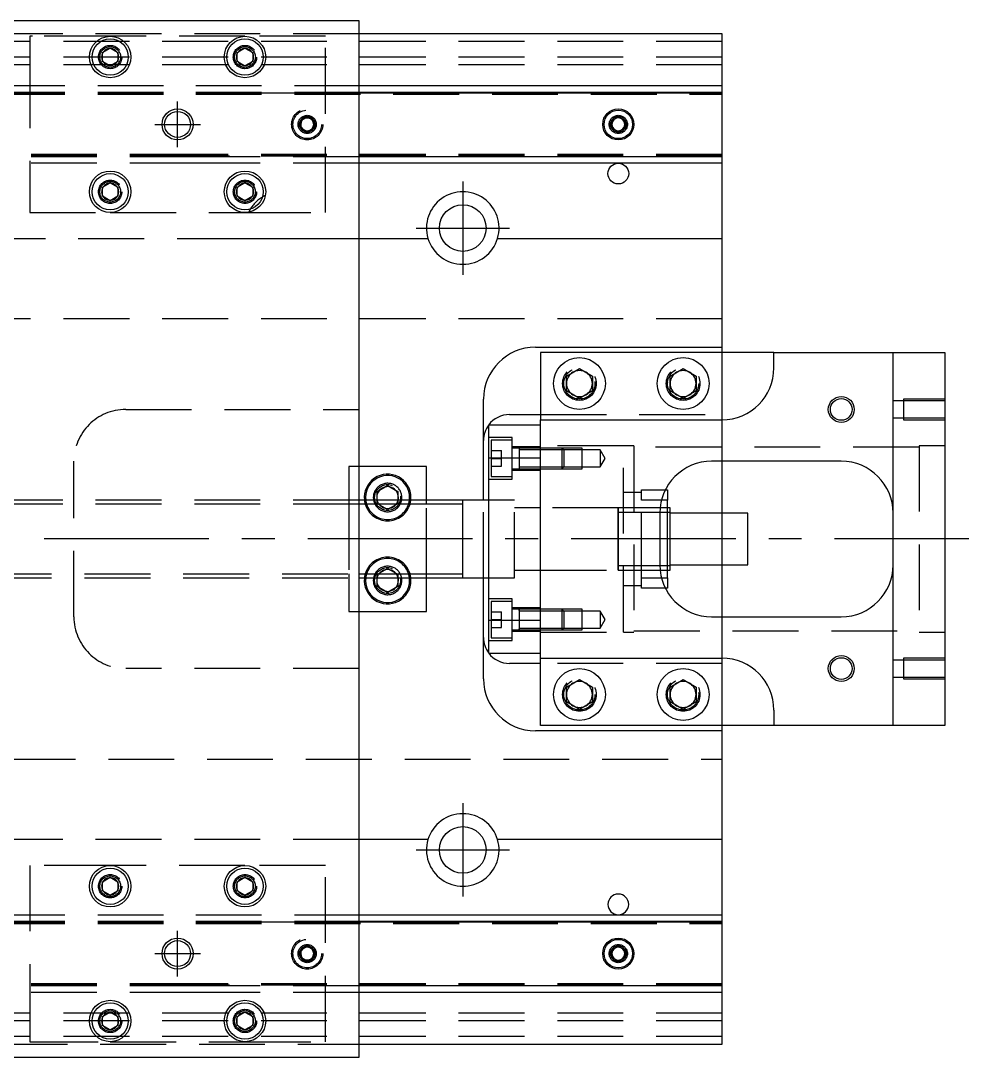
# Model space of a CAD drawing. Extents: x -14 to 591, y -280 to 102.
# Drawn here: x 204.8 to 386.3, y -100 to 100 of the extents above; entities that cross this region are included whole.
import ezdxf

# ---------------------------------------------------------------- set-up
doc = ezdxf.new("R2010")
doc.units = 0
doc.linetypes.add('CENTER', pattern=[50.8, 31.75, -6.35, 6.35, -6.35])
doc.linetypes.add('DASHED', pattern=[19.05, 12.7, -6.35])
doc.layers.get('0').update_dxf_attribs({"linetype": 'CONTINUOUS'})
doc.layers.add('CENTER', color=1, linetype='CENTER')

msp = doc.modelspace()

# ---------------------------------------------------------------- linework, layer by layer
at = {"color": 7, "linetype": 'CONTINUOUS'}
for p, q in [((270, 100), (70, 100)), ((270, -100), (270, 100)), ((340, 97.5), (270, 97.5)), ((340, 87.5), (340, 97.5)), ((220.5, 93.866026), (222, 94.73205)), ((222, 94.73205), (223.5, 93.866026)), ((246.5, 93.866026), (248, 94.73205)), ((248, 94.73205), (249.5, 93.866026)), ((220.5, 92.133974), (220.5, 93.866026)), ((222, 91.26795), (220.5, 92.133974)), ((223.5, 92.133974), (222, 91.26795)), ((223.5, 93.866026), (223.5, 92.133974)), ((246.5, 92.133974), (246.5, 93.866026)), ((248, 91.26795), (246.5, 92.133974)), ((249.5, 92.133974), (248, 91.26795)), ((249.5, 93.866026), (249.5, 92.133974)), ((270, 87.5), (340, 87.5)), ((270, 86.247728), (340, 86.247728)), ((340, 86.247728), (340, 87.5)), ((340, 73.752272), (340, 86.247728)), ((318.75, 80.721688), (320, 81.443376)), ((318.75, 79.278312), (318.75, 80.721688)), ((320, 81.443376), (321.25, 80.721688)), ((321.25, 80.721688), (321.25, 79.278312)), ((320, 78.556624), (318.75, 79.278312)), ((321.25, 79.278312), (320, 78.556624)), ((340, 73.752272), (270, 73.752272)), ((340, 72.5), (270, 72.5)), ((340, 72.5), (340, 73.752272)), ((340, 58), (340, 72.5)), ((220.5, 67.866026), (222, 68.73205)), ((222, 68.73205), (223.5, 67.866026)), ((246.5, 67.866026), (248, 68.73205)), ((248, 68.73205), (249.5, 67.866026)), ((220.5, 66.133974), (220.5, 67.866026)), ((222, 65.26795), (220.5, 66.133974)), ((223.5, 66.133974), (222, 65.26795)), ((223.5, 67.866026), (223.5, 66.133974)), ((246.5, 66.133974), (246.5, 67.866026)), ((248, 65.26795), (246.5, 66.133974)), ((249.5, 66.133974), (248, 65.26795)), ((249.5, 67.866026), (249.5, 66.133974)), ((245, 58), (283.291796, 58)), ((296.708204, 58), (340, 58)), ((340, 37), (340, 58)), ((304, 37), (340, 37)), ((305, 36), (305, 23)), ((350, 36), (305, 36)), ((340, 36), (340, 37)), ((350, 33), (350, 36)), ((350, 36), (373, 36)), ((373, -36), (373, 36)), ((373, 36), (383, 36)), ((383, 36), (383, -36)), ((310, 31.443376), (312.5, 32.886752)), ((312.5, 32.886752), (315, 31.443376)), ((330, 31.443376), (332.5, 32.886752)), ((332.5, 32.886752), (335, 31.443376)), ((310, 28.556624), (310, 31.443376)), ((315, 31.443376), (315, 28.556624)), ((330, 28.556624), (330, 31.443376)), ((335, 31.443376), (335, 28.556624)), ((312.5, 27.113248), (310, 28.556624)), ((315, 28.556624), (312.5, 27.113248)), ((332.5, 27.113248), (330, 28.556624)), ((335, 28.556624), (332.5, 27.113248)), ((294, 7.5), (294, 27)), ((299, 24), (305, 24)), ((295, 22), (305, 22)), ((295, 15.652476), (295, 22)), ((305, 15.652476), (305, 23)), ((305, 23), (340, 23)), ((283, 14), (270, 14)), ((283, 7.5), (283, 14)), ((295, 15.652476), (305, 15.652476)), ((295, -15.652476), (295, 15.652476)), ((305, -15.652476), (305, 15.652476)), ((305, -15.652476), (305, 15.652476)), ((363, 15), (338, 15)), ((340, 5), (340, 15)), ((273.5, 9.1547), (275.5, 10.309402)), ((275.5, 10.309402), (277.5, 9.1547)), ((273.5, 7.5), (273.5, 9.1547)), ((277.5, 9.1547), (277.5, 7.5)), ((329.069714, 9.5), (329.5, 9.5)), ((329.5, 9.5), (329.5, 7.5)), ((290, 7.5), (270, 7.5)), ((290, -7.500006), (290, 7.500006)), ((295, 7.5), (290, 7.5)), ((329.5, 6), (328.050126, 6)), ((329.5, 7.5), (328.317542, 7.5)), ((329.5, -7.5), (329.5, 7.5)), ((330, 6), (329.5, 6)), ((330, -6), (330, 6)), ((328, 5), (328, -5)), ((329.5, 5.125), (328.000782, 5.125)), ((330, 5.125), (329.5, 5.125)), ((345, 5), (330, 5)), ((345, -5), (345, 5)), ((328.000782, -5.125), (329.5, -5.125)), ((328.050126, -6), (329.5, -6)), ((329.5, -5.125), (330, -5.125)), ((329.5, -6), (330, -6)), ((330, -5), (345, -5)), ((340, -15), (340, -5)), ((270, -7.5), (290, -7.5)), ((273.5, -9.1547), (273.5, -7.5)), ((277.5, -7.5), (277.5, -9.1547)), ((283, -14), (283, -7.5)), ((290, -7.5), (295, -7.5)), ((294, -27), (294, -7.5)), ((328.317542, -7.5), (329.5, -7.5)), ((329.5, -7.5), (329.5, -9.5)), ((275.5, -10.309402), (273.5, -9.1547)), ((277.5, -9.1547), (275.5, -10.309402)), ((329.5, -9.5), (329.069714, -9.5)), ((270, -14), (283, -14)), ((300.9, -13.556344), (300.9, -17.556354)), ((295, -15.652476), (305, -15.652476)), ((295, -22), (295, -15.652476)), ((305, -23), (305, -15.652476)), ((338, -15), (363, -15)), ((295, -22), (305, -22)), ((305, -23), (340, -23)), ((305, -36), (305, -23)), ((305, -24), (299, -24)), ((310, -28.556624), (312.5, -27.113248)), ((312.5, -27.113248), (315, -28.556624)), ((330, -28.556624), (332.5, -27.113248)), ((332.5, -27.113248), (335, -28.556624)), ((310, -31.443376), (310, -28.556624)), ((315, -28.556624), (315, -31.443376)), ((330, -31.443376), (330, -28.556624)), ((335, -28.556624), (335, -31.443376)), ((312.5, -32.886752), (310, -31.443376)), ((315, -31.443376), (312.5, -32.886752)), ((332.5, -32.886752), (330, -31.443376)), ((335, -31.443376), (332.5, -32.886752)), ((350, -33), (350, -36)), ((350, -36), (305, -36)), ((340, -37), (340, -36)), ((373, -36), (350, -36)), ((383, -36), (373, -36)), ((340, -37), (304, -37)), ((340, -58), (340, -37)), ((283.291796, -58), (270, -58)), ((340, -58), (296.708204, -58)), ((340, -72.5), (340, -58)), ((220.5, -66.133974), (222, -65.26795)), ((222, -65.26795), (223.5, -66.133974)), ((246.5, -66.133974), (248, -65.26795)), ((248, -65.26795), (249.5, -66.133974)), ((220.5, -67.866026), (220.5, -66.133974)), ((222, -68.73205), (220.5, -67.866026)), ((223.5, -67.866026), (222, -68.73205)), ((223.5, -66.133974), (223.5, -67.866026)), ((246.5, -67.866026), (246.5, -66.133974)), ((248, -68.73205), (246.5, -67.866026)), ((249.5, -67.866026), (248, -68.73205)), ((249.5, -66.133974), (249.5, -67.866026)), ((270, -72.5), (340, -72.5)), ((270, -73.752272), (340, -73.752272)), ((340, -73.752272), (340, -72.5)), ((340, -86.247728), (340, -73.752272)), ((318.75, -79.278312), (320, -78.556624)), ((318.75, -80.721688), (318.75, -79.278312)), ((320, -78.556624), (321.25, -79.278312)), ((321.25, -79.278312), (321.25, -80.721688)), ((320, -81.443376), (318.75, -80.721688)), ((321.25, -80.721688), (320, -81.443376)), ((340, -86.247728), (270, -86.247728)), ((340, -87.5), (270, -87.5)), ((340, -87.5), (340, -86.247728)), ((340, -97.5), (340, -87.5)), ((220.5, -92.133974), (222, -91.26795)), ((222, -91.26795), (223.5, -92.133974)), ((246.5, -92.133974), (248, -91.26795)), ((248, -91.26795), (249.5, -92.133974)), ((220.5, -93.866026), (220.5, -92.133974)), ((222, -94.73205), (220.5, -93.866026)), ((223.5, -93.866026), (222, -94.73205)), ((223.5, -92.133974), (223.5, -93.866026)), ((246.5, -93.866026), (246.5, -92.133974)), ((248, -94.73205), (246.5, -93.866026)), ((249.5, -93.866026), (248, -94.73205)), ((249.5, -92.133974), (249.5, -93.866026)), ((270, -97.5), (340, -97.5)), ((70, -100), (270, -100))]:
    msp.add_line(p, q, dxfattribs=at)
at = {"color": 3, "linetype": 'DASHED'}
for p, q in [((340, 96), (0, 96)), ((270, 97.5), (181.999994, 97.5)), ((206.5, 97), (206.5, 92)), ((206.999994, 97), (206.5, 97)), ((222, 97), (206.999994, 97)), ((248, 97), (222, 97)), ((263.5, 97), (248, 97)), ((263.5, 63), (263.5, 97)), ((340, 93), (0, 93)), ((206.5, 92), (206.5, 63)), ((220, 93), (220.023172, 93.30356)), ((246, 93), (246.030168, 93.346066)), ((340, 91.5), (0, 91.5)), ((181.5, 87.5), (238.5, 87.5)), ((181.5, 86.247728), (238.5, 86.247728)), ((181.5, 86.1147), (238.5, 86.1147)), ((181.5, 86.1), (238.5, 86.1)), ((181.5, 86.1), (238.5, 86.1)), ((238.5, 87.5), (270, 87.5)), ((238.5, 86.247728), (270, 86.247728)), ((238.5, 86.1147), (245, 86.1147)), ((238.5, 86.1), (340, 86.1)), ((245, 86.1147), (340, 86.1147)), ((181.5, 85.8), (238.5, 85.8)), ((181.5, 85.8), (238.5, 85.8)), ((238.5, 85.8), (340, 85.8)), ((258.75, 80.721688), (260, 81.443376)), ((258.75, 79.278312), (258.75, 80.721688)), ((260, 81.443376), (261.25, 80.721688)), ((261.25, 80.721688), (261.25, 79.278312)), ((261.477374, 80.25955), (261.5, 80)), ((321.477374, 80.25955), (321.5, 80)), ((260, 78.556624), (258.75, 79.278312)), ((261.25, 79.278312), (260, 78.556624)), ((238.5, 74.2), (181.5, 74.2)), ((340, 74.2), (238.5, 74.2)), ((238.5, 73.9), (181.5, 73.9)), ((238.5, 73.8853), (181.5, 73.8853)), ((238.5, 73.752272), (181.5, 73.752272)), ((238.5, 72.5), (181.5, 72.5)), ((340, 73.9), (238.5, 73.9)), ((245, 73.8853), (238.5, 73.8853)), ((270, 73.752272), (238.5, 73.752272)), ((270, 72.5), (238.5, 72.5)), ((340, 73.8853), (245, 73.8853)), ((223.973226, 67.326156), (224, 67)), ((249.973226, 67.326156), (250, 67)), ((206.5, 63), (222, 63)), ((222, 63), (248, 63)), ((248, 63), (263.5, 63)), ((177.745966, 58), (245, 58)), ((340, 42.5), (12.1, 42.5)), ((340, 24), (340, 36)), ((315.477798, 30.364306), (315.5, 30)), ((329.5, 30), (329.520026, 30.346056)), ((375, 26.65), (373, 26.65)), ((375, 26.999994), (375, 23.000006)), ((383, 26.999994), (375, 26.999994)), ((383, 26.65), (375, 26.65)), ((225, 25), (270, 25)), ((305, 24), (340, 24)), ((340, 23), (340, 24)), ((305, 15.652476), (305, 22)), ((340, 15), (340, 23)), ((373, 23.35), (375, 23.35)), ((375, 23.35), (383, 23.35)), ((375, 23.000006), (383, 23.000006)), ((299.5, 19.55635), (295, 19.55635)), ((295.5, 19.05635), (295.5, 12.05635)), ((299.5, 19.05635), (295.5, 19.05635)), ((299.5, 11.55635), (299.5, 19.55635)), ((321, 18), (305, 18)), ((321, -18), (321, 18)), ((323, 18), (321, 18)), ((323, 18), (323, -18)), ((378, 18), (378, -18)), ((383, 18), (378, 18)), ((295.5, 17.05635), (297.5, 17.05635)), ((297.5, 15.55635), (297.5, 17.05635)), ((305, 17.80635), (299.5, 17.80635)), ((300.9, 17.55635), (299.5, 17.55635)), ((300.9, 17.55635), (300.895, 17.55635)), ((300.9, 17.556354), (300.9, 13.556344)), ((300.9, 17.55635), (300.9, 17.339888)), ((300.905, 17.55635), (300.9, 17.55635)), ((305, 17.55635), (300.9, 17.55635)), ((300.9, 17.339888), (300.9, 13.77281)), ((305, 17.20635), (300.9, 17.20635)), ((309.15, 17.55635), (305, 17.55635)), ((309.150006, 17.556344), (305, 17.556344)), ((309.5, 17.20635), (305, 17.20635)), ((309.15, 13.55635), (309.15, 17.55635)), ((309.5, 17.20635), (309.15, 17.55635)), ((313, 17.556344), (309.150006, 17.556344)), ((309.5, 17.20635), (309.5, 13.90635)), ((313, 17.20635), (309.5, 17.20635)), ((313, 13.556354), (313, 17.556344)), ((316.5, 17.20635), (313, 17.20635)), ((316.5, 17.20635), (316.5, 13.90635)), ((317.452628, 15.55635), (316.5, 17.20635)), ((378, 17.75), (323, 17.75)), ((215, -15), (215, 15)), ((268, 14), (268, 7.5)), ((270, 14), (268, 14)), ((295.5, 15.55635), (297.5, 15.55635)), ((295.5, 14.05635), (297.5, 14.05635)), ((297.5, 14.05635), (297.5, 15.55635)), ((316.5, 13.90635), (317.452628, 15.55635)), ((295.5, 12.05635), (299.5, 12.05635)), ((299.5, 13.55635), (300.9, 13.55635)), ((299.5, 13.30635), (305, 13.30635)), ((300.895, 13.55635), (300.9, 13.55635)), ((300.9, 13.90635), (305, 13.90635)), ((300.9, 13.77281), (300.9, 13.55635)), ((300.9, 13.55635), (300.905, 13.55635)), ((300.9, 13.55635), (305, 13.55635)), ((305, 13.90635), (309.5, 13.90635)), ((305, 13.556354), (309.15, 13.556354)), ((305, 13.55635), (309.15, 13.55635)), ((309.15, 13.55635), (309.5, 13.90635)), ((309.15, 13.556354), (313, 13.556354)), ((309.5, 13.90635), (313, 13.90635)), ((313, 13.90635), (316.5, 13.90635)), ((295, 11.55635), (299.5, 11.55635)), ((277.983582, 8.286038), (278, 8)), ((324.5, 9), (321, 9)), ((324.5, 9.5), (329.069714, 9.5)), ((324.5, 7.5), (324.5, 9.5)), ((270, 7.5), (198, 7.5)), ((270, 6.75), (198, 6.75)), ((268, 7.5), (268, 6.75)), ((268, 6.75), (268, -6.75)), ((273.5, 6.8453), (273.5, 7.5)), ((273.665064, 6.75), (273.5, 6.8453)), ((275.5, 5.690598), (273.665064, 6.75)), ((277.334936, 6.75), (275.5, 5.690598)), ((277.5, 6.8453), (277.334936, 6.75)), ((277.5, 7.5), (277.5, 6.8453)), ((283, 6.75), (283, 7.5)), ((283, -6.75), (283, 6.75)), ((290, 7.5), (289.995, 7.5)), ((290.005, 7.5), (290, 7.5)), ((294, -7.5), (294, 7.5)), ((300, 7.5), (295, 7.5)), ((300, -7.5), (300, 7.5)), ((305, 6), (300, 6)), ((320, 6), (305, 6)), ((320, 6), (319.995, 6)), ((320, -6.000006), (320, 6.000006)), ((320, 6), (320, -6)), ((320.005, 6), (320, 6)), ((321, 6), (320, 6)), ((324.5, 6), (321, 6)), ((324.5, -7.5), (324.5, 7.5)), ((328.317542, 7.5), (324.5, 7.5)), ((328.050126, 6), (324.5, 6)), ((321, 5.125), (320, 5.125)), ((324.5, 5.125), (321, 5.125)), ((328.000782, 5.125), (324.5, 5.125)), ((340, -5), (340, 5)), ((273.665064, -6.75), (275.5, -5.690598)), ((275.5, -5.690598), (277.334936, -6.75)), ((300, -6), (305, -6)), ((305, -6), (320, -6)), ((319.995, -6), (320, -6)), ((320, -5.125), (321, -5.125)), ((320, -6), (320.005, -6)), ((320, -6), (321, -6)), ((321, -5.125), (324.5, -5.125)), ((321, -6), (324.5, -6)), ((324.5, -5.125), (328.000782, -5.125)), ((324.5, -6), (328.050126, -6)), ((198, -6.75), (270, -6.75)), ((198, -7.5), (270, -7.5)), ((268, -6.75), (268, -7.5)), ((268, -7.5), (268, -14)), ((273.5, -6.8453), (273.665064, -6.75)), ((273.5, -7.5), (273.5, -6.8453)), ((277.334936, -6.75), (277.5, -6.8453)), ((277.5, -6.8453), (277.5, -7.5)), ((277.983582, -7.713962), (278, -8)), ((283, -7.5), (283, -6.75)), ((289.995, -7.5), (290, -7.5)), ((290, -7.5), (290.005, -7.5)), ((295, -7.5), (300, -7.5)), ((324.5, -7.5), (328.317542, -7.5)), ((324.5, -9.5), (324.5, -7.5)), ((321, -9), (324.5, -9)), ((329.069714, -9.5), (324.5, -9.5)), ((299.5, -11.55635), (295, -11.55635)), ((299.5, -19.55635), (299.5, -11.55635)), ((268, -14), (270, -14)), ((295.5, -12.05635), (295.5, -19.05635)), ((299.5, -12.05635), (295.5, -12.05635)), ((305, -13.30635), (299.5, -13.30635)), ((300.9, -13.55635), (299.5, -13.55635)), ((300.9, -13.55635), (300.895, -13.55635)), ((300.9, -13.556344), (300.9, -17.556354)), ((300.9, -13.55635), (300.9, -13.77281)), ((300.9, -13.773058), (300.9, -13.55635)), ((305, -13.55635), (300.9, -13.55635)), ((300.905, -13.55635), (300.9, -13.55635)), ((300.9, -13.77281), (300.9, -17.339888)), ((305, -13.90635), (300.9, -13.90635)), ((309.15, -13.55635), (305, -13.55635)), ((309.15, -13.556352), (305, -13.556354)), ((309.5, -13.90635), (305, -13.90635)), ((309.15, -17.55635), (309.15, -13.55635)), ((309.5, -13.90635), (309.15, -13.55635)), ((313, -13.556354), (309.15, -13.556352)), ((309.5, -13.90635), (309.5, -17.20635)), ((313, -13.90635), (309.5, -13.90635)), ((313, -17.556344), (313, -13.556354)), ((316.5, -13.90635), (313, -13.90635)), ((316.5, -13.90635), (316.5, -17.20635)), ((317.452628, -15.55635), (316.5, -13.90635)), ((295.5, -14.05635), (297.5, -14.05635)), ((295.5, -15.55635), (297.5, -15.55635)), ((297.5, -15.55635), (297.5, -14.05635)), ((297.5, -17.05635), (297.5, -15.55635)), ((305, -22), (305, -15.652476)), ((316.5, -17.20635), (317.452628, -15.55635)), ((340, -23), (340, -15)), ((295.5, -17.05635), (297.5, -17.05635)), ((299.5, -17.55635), (300.9, -17.55635)), ((299.5, -17.80635), (305, -17.80635)), ((300.895, -17.55635), (300.9, -17.55635)), ((300.9, -17.20635), (305, -17.20635)), ((300.9, -17.55635), (300.9, -17.339682)), ((300.9, -17.339888), (300.9, -17.55635)), ((300.9, -17.55635), (305, -17.55635)), ((300.9, -17.55635), (300.905, -17.55635)), ((305, -17.20635), (309.5, -17.20635)), ((305, -17.556344), (309.15, -17.556346)), ((305, -17.55635), (309.15, -17.55635)), ((305, -18), (321, -18)), ((309.15, -17.55635), (309.5, -17.20635)), ((309.15, -17.556346), (313, -17.556344)), ((309.5, -17.20635), (313, -17.20635)), ((313, -17.20635), (316.5, -17.20635)), ((321, -18), (323, -18)), ((323, -17.75), (378, -17.75)), ((378, -18), (383, -18)), ((295, -19.55635), (299.5, -19.55635)), ((295.5, -19.05635), (299.5, -19.05635)), ((340, -24), (340, -23)), ((340, -36), (340, -24)), ((375, -23.35), (373, -23.35)), ((375, -23.000006), (375, -26.999994)), ((383, -23.000006), (375, -23.000006)), ((383, -23.35), (375, -23.35)), ((270, -25), (225, -25)), ((340, -24), (305, -24)), ((373, -26.65), (375, -26.65)), ((375, -26.65), (383, -26.65)), ((375, -26.999994), (383, -26.999994)), ((309.5, -30), (309.520026, -29.653944)), ((335.477798, -29.635694), (335.5, -30)), ((12.1, -42.5), (340, -42.5)), ((270, -58), (177.745967, -58)), ((222, -63), (206.5, -63)), ((206.5, -63), (206.5, -92)), ((248, -63), (222, -63)), ((263.5, -63), (248, -63)), ((263.5, -97), (263.5, -63)), ((220, -67), (220.023172, -66.69644)), ((246, -67), (246.030168, -66.653934)), ((181.5, -72.5), (238.5, -72.5)), ((181.5, -73.752272), (238.5, -73.752272)), ((181.5, -73.8853), (238.5, -73.8853)), ((181.5, -73.9), (238.5, -73.9)), ((238.5, -72.5), (270, -72.5)), ((238.5, -73.752272), (270, -73.752272)), ((238.5, -73.8853), (245, -73.8853)), ((238.5, -73.9), (340, -73.9)), ((245, -73.8853), (340, -73.8853)), ((181.5, -74.2), (238.5, -74.2)), ((238.5, -74.2), (340, -74.2)), ((258.75, -79.278312), (260, -78.556624)), ((258.75, -80.721688), (258.75, -79.278312)), ((260, -78.556624), (261.25, -79.278312)), ((261.25, -79.278312), (261.25, -80.721688)), ((261.477374, -79.74045), (261.5, -80)), ((318.5, -80), (318.516134, -79.78059)), ((260, -81.443376), (258.75, -80.721688)), ((261.25, -80.721688), (260, -81.443376)), ((238.5, -85.8), (181.5, -85.8)), ((238.5, -85.8), (181.5, -85.8)), ((340, -85.8), (238.5, -85.8)), ((238.5, -86.1), (181.5, -86.1)), ((238.5, -86.1), (181.5, -86.1)), ((238.5, -86.1147), (181.5, -86.1147)), ((238.5, -86.247728), (181.5, -86.247728)), ((238.5, -87.5), (181.5, -87.5)), ((340, -86.1), (238.5, -86.1)), ((245, -86.1147), (238.5, -86.1147)), ((270, -86.247728), (238.5, -86.247728)), ((270, -87.5), (238.5, -87.5)), ((340, -86.1147), (245, -86.1147)), ((340, -91.5), (0, -91.5)), ((206.5, -92), (206.5, -97)), ((340, -93), (0, -93)), ((223.973226, -92.673844), (224, -93)), ((249.973226, -92.673844), (250, -93)), ((340, -96), (0, -96)), ((181.999994, -97.5), (270, -97.5)), ((206.5, -97), (206.999994, -97)), ((206.999994, -97), (222, -97)), ((222, -97), (248, -97)), ((248, -97), (263.5, -97))]:
    msp.add_line(p, q, dxfattribs=at)
at = {"color": 3, "linetype": 'CONTINUOUS'}
for p, q in [((290, 6.75), (270, 6.75)), ((270, -6.75), (290, -6.75))]:
    msp.add_line(p, q, dxfattribs=at)
at = {"color": 7, "linetype": 'CONTINUOUS'}
for centre, radius in [((222, 93), 4), ((222, 93), 3.5), ((248, 93), 4), ((248, 93), 3.5), ((235, 80), 2.5), ((320, 80), 3), ((320, 80), 2.75), ((320, 70.5), 2), ((222, 67), 4), ((222, 67), 3.5), ((248, 67), 4), ((248, 67), 3.5), ((290, 60), 4.5), ((312.5, 30), 5), ((332.5, 30), 5), ((363, 25), 2.1), ((363, -25), 2.1), ((312.5, -30), 5), ((332.5, -30), 5), ((290, -60), 4.5), ((222, -67), 4), ((222, -67), 3.5), ((248, -67), 4), ((248, -67), 3.5), ((235, -80), 2.5), ((320, -80), 3), ((320, -80), 2.75), ((222, -93), 4), ((222, -93), 3.5), ((248, -93), 4), ((248, -93), 3.5)]:
    msp.add_circle(centre, radius, dxfattribs=at)
at = {"color": 3, "linetype": 'DASHED'}
for centre, radius in [((222, 93), 2.25), ((222, 93), 2), ((248, 93), 2.25), ((248, 93), 2), ((260, 80), 3), ((260, 80), 2.75), ((260, 80), 1.75), ((260, 80), 1.5), ((320, 80), 1.75), ((320, 80), 1.5), ((222, 67), 2.25), ((222, 67), 2), ((248, 67), 2.25), ((248, 67), 2), ((312.5, 30), 3.25), ((312.5, 30), 3), ((332.5, 30), 3.25), ((332.5, 30), 3), ((275.5, 8), 2.5), ((275.5, -8), 2.5), ((312.5, -30), 3.25), ((312.5, -30), 3), ((332.5, -30), 3.25), ((332.5, -30), 3), ((222, -67), 2.25), ((222, -67), 2), ((248, -67), 2.25), ((248, -67), 2), ((260, -80), 3), ((260, -80), 2.75), ((260, -80), 1.75), ((260, -80), 1.5), ((320, -80), 1.75), ((320, -80), 1.5), ((222, -93), 2.25), ((222, -93), 2), ((248, -93), 2.25), ((248, -93), 2)]:
    msp.add_circle(centre, radius, dxfattribs=at)
at = {"color": 3, "linetype": 'CONTINUOUS'}
for centre, radius in [((235, 80), 3), ((363, 25), 2.5), ((363, -25), 2.5), ((235, -80), 3)]:
    msp.add_circle(centre, radius, dxfattribs=at)
at = {"color": 7, "linetype": 'CONTINUOUS'}
for centre, radius, start, end in [((222, 93), 1.65, 95.380023, 144.619977), ((222, 93), 1.65, 84.619977, 95.380023), ((222, 93), 1.65, 35.380023, 84.619977), ((248, 93), 1.65, 95.380023, 144.619977), ((248, 93), 1.65, 84.619977, 95.380023), ((248, 93), 1.65, 35.380023, 84.619977), ((222, 93), 1.65, 155.380023, 180), ((222, 93), 1.65, 180, 204.619977), ((222, 93), 1.65, 144.619977, 155.380023), ((222, 93), 1.65, 204.619977, 215.380023), ((222, 93), 1.65, 215.380023, 264.619977), ((222, 93), 1.65, 275.380023, 324.619977), ((222, 93), 1.65, 24.619977, 35.380023), ((222, 93), 1.65, 324.619977, 335.380023), ((222, 93), 1.65, 335.380023, 24.619977), ((248, 93), 1.65, 155.380023, 180), ((248, 93), 1.65, 180, 204.619977), ((248, 93), 1.65, 144.619977, 155.380023), ((248, 93), 1.65, 204.619977, 215.380023), ((248, 93), 1.65, 215.380023, 264.619977), ((248, 93), 1.65, 275.380023, 324.619977), ((248, 93), 1.65, 24.619977, 35.380023), ((248, 93), 1.65, 324.619977, 335.380023), ((248, 93), 1.65, 335.380023, 24.619977), ((222, 93), 1.65, 264.619977, 275.380023), ((248, 93), 1.65, 264.619977, 275.380023), ((260, 80), 1.25, 300, 180), ((260, 80), 1.25, 180, 240), ((320, 80), 1.25, 120, 180), ((320, 80), 1.25, 180, 240), ((320, 80), 1.25, 60, 120), ((320, 80), 1.25, 0, 60), ((320, 80), 1.25, 300, 0), ((260, 80), 1.25, 240, 300), ((320, 80), 1.25, 240, 300), ((222, 67), 1.65, 95.380023, 144.619977), ((222, 67), 1.65, 84.619977, 95.380023), ((222, 67), 1.65, 35.380023, 84.619977), ((248, 67), 1.65, 95.380023, 144.619977), ((248, 67), 1.65, 84.619977, 95.380023), ((248, 67), 1.65, 35.380023, 84.619977), ((222, 67), 1.65, 155.380023, 180), ((222, 67), 1.65, 180, 204.619977), ((222, 67), 1.65, 144.619977, 155.380023), ((222, 67), 1.65, 204.619977, 215.380023), ((222, 67), 1.65, 215.380023, 264.619977), ((222, 67), 1.65, 275.380023, 324.619977), ((222, 67), 1.65, 24.619977, 35.380023), ((222, 67), 1.65, 324.619977, 335.380023), ((222, 67), 1.65, 335.380023, 24.619977), ((248, 67), 1.65, 155.380023, 180), ((248, 67), 1.65, 180, 204.619977), ((248, 67), 1.65, 144.619977, 155.380023), ((248, 67), 1.65, 204.619977, 215.380023), ((248, 67), 1.65, 215.380023, 264.619977), ((248, 67), 1.65, 275.380023, 324.619977), ((248, 67), 1.65, 24.619977, 35.380023), ((248, 67), 1.65, 324.619977, 335.380023), ((248, 67), 1.65, 335.380023, 24.619977), ((290, 60), 7, 343.39845, 196.60155), ((222, 67), 1.65, 264.619977, 275.380023), ((248, 67), 1.65, 264.619977, 275.380023), ((290, 60), 7, 196.60155, 343.39845), ((304, 27), 10, 90, 180), ((312.5, 30), 2.5, 120, 180), ((312.5, 30), 2.5, 60, 120), ((312.5, 30), 2.5, 0, 60), ((332.5, 30), 2.5, 120, 180), ((332.5, 30), 2.5, 60, 120), ((332.5, 30), 2.5, 0, 60), ((340, 33), 10, 270, 0), ((312.5, 30), 2.5, 180, 240), ((312.5, 30), 2.5, 300, 0), ((332.5, 30), 2.5, 180, 240), ((332.5, 30), 2.5, 300, 0), ((312.5, 30), 2.5, 240, 300), ((332.5, 30), 2.5, 240, 300), ((299, 19), 5, 90, 143.130102), ((299, 19), 5, 143.130102, 180), ((338, 5), 10, 90, 180), ((363, 5), 10, 0, 90), ((275.5, 8), 4.5, 0, 186.37937), ((275.5, 8), 4.25, 0, 186.756327), ((275.5, 8), 2.1, 102.24721, 137.75279), ((275.5, 8), 2.1, 77.75279, 102.24721), ((275.5, 8), 2.1, 42.24721, 77.75279), ((275.5, 8), 2.1, 162.24721, 180), ((275.5, 8), 2.1, 180, 193.774147), ((275.5, 8), 2.1, 137.75279, 162.24721), ((275.5, 8), 2.1, 17.75279, 42.24721), ((275.5, 8), 2.1, 346.225853, 17.75279), ((275.5, 8), 4.25, 353.243673, 0), ((275.5, 8), 4.5, 353.62063, 0), ((275.5, 8), 2.1, 193.774147, 197.75279), ((275.5, 8), 2.1, 197.75279, 216.529607), ((275.5, 8), 2.1, 216.529607, 222.24721), ((275.5, 8), 2.1, 222.24721, 257.75279), ((275.5, 8), 2.1, 282.24721, 317.75279), ((275.5, 8), 2.1, 317.75279, 323.470393), ((275.5, 8), 2.1, 323.470393, 342.24721), ((275.5, 8), 2.1, 342.24721, 346.225853), ((275.5, 8), 2.1, 257.75279, 282.24721), ((275.5, -8), 2.1, 102.24721, 137.75279), ((275.5, -8), 2.1, 77.75279, 102.24721), ((275.5, -8), 2.1, 42.24721, 77.75279), ((338, -5), 10, 180, 270), ((363, -5), 10, 270, 0), ((275.5, -8), 4.5, 173.62063, 0), ((275.5, -8), 4.25, 173.243673, 0), ((275.5, -8), 2.1, 166.225853, 180), ((275.5, -8), 2.1, 162.24721, 166.225853), ((275.5, -8), 2.1, 143.470393, 162.24721), ((275.5, -8), 2.1, 137.75279, 143.470393), ((275.5, -8), 2.1, 36.529607, 42.24721), ((275.5, -8), 2.1, 17.75279, 36.529607), ((275.5, -8), 2.1, 13.774147, 17.75279), ((275.5, -8), 2.1, 342.24721, 13.774147), ((275.5, -8), 4.25, 0, 6.756327), ((275.5, -8), 4.5, 0, 6.37937), ((275.5, -8), 2.1, 180, 197.75279), ((275.5, -8), 2.1, 197.75279, 222.24721), ((275.5, -8), 2.1, 222.24721, 257.75279), ((275.5, -8), 2.1, 282.24721, 317.75279), ((275.5, -8), 2.1, 317.75279, 342.24721), ((275.5, -8), 2.1, 257.75279, 282.24721), ((299, -19), 5, 180, 216.869898), ((299, -19), 5, 216.869898, 270), ((340, -33), 10, 0, 90), ((304, -27), 10, 180, 270), ((312.5, -30), 2.5, 120, 180), ((312.5, -30), 2.5, 60, 120), ((312.5, -30), 2.5, 0, 60), ((332.5, -30), 2.5, 120, 180), ((332.5, -30), 2.5, 60, 120), ((332.5, -30), 2.5, 0, 60), ((312.5, -30), 2.5, 180, 240), ((312.5, -30), 2.5, 300, 0), ((332.5, -30), 2.5, 180, 240), ((332.5, -30), 2.5, 300, 0), ((312.5, -30), 2.5, 240, 300), ((332.5, -30), 2.5, 240, 300), ((290, -60), 7, 16.60155, 163.39845), ((290, -60), 7, 163.39845, 16.60155), ((222, -67), 1.65, 95.380023, 144.619977), ((222, -67), 1.65, 84.619977, 95.380023), ((222, -67), 1.65, 35.380023, 84.619977), ((248, -67), 1.65, 95.380023, 144.619977), ((248, -67), 1.65, 84.619977, 95.380023), ((248, -67), 1.65, 35.380023, 84.619977), ((222, -67), 1.65, 155.380023, 180), ((222, -67), 1.65, 180, 204.619977), ((222, -67), 1.65, 144.619977, 155.380023), ((222, -67), 1.65, 204.619977, 215.380023), ((222, -67), 1.65, 215.380023, 264.619977), ((222, -67), 1.65, 275.380023, 324.619977), ((222, -67), 1.65, 24.619977, 35.380023), ((222, -67), 1.65, 324.619977, 335.380023), ((222, -67), 1.65, 335.380023, 24.619977), ((248, -67), 1.65, 155.380023, 180), ((248, -67), 1.65, 180, 204.619977), ((248, -67), 1.65, 144.619977, 155.380023), ((248, -67), 1.65, 204.619977, 215.380023), ((248, -67), 1.65, 215.380023, 264.619977), ((248, -67), 1.65, 275.380023, 324.619977), ((248, -67), 1.65, 24.619977, 35.380023), ((248, -67), 1.65, 324.619977, 335.380023), ((248, -67), 1.65, 335.380023, 24.619977), ((222, -67), 1.65, 264.619977, 275.380023), ((248, -67), 1.65, 264.619977, 275.380023), ((320, -70.5), 2, 90, 270), ((320, -70.5), 2, 270, 90), ((260, -80), 1.25, 120, 180), ((260, -80), 1.25, 180, 60), ((260, -80), 1.25, 60, 120), ((320, -80), 1.25, 120, 180), ((320, -80), 1.25, 60, 120), ((320, -80), 1.25, 0, 60), ((320, -80), 1.25, 180, 240), ((320, -80), 1.25, 240, 300), ((320, -80), 1.25, 300, 0), ((222, -93), 1.65, 95.380023, 144.619977), ((222, -93), 1.65, 84.619977, 95.380023), ((222, -93), 1.65, 35.380023, 84.619977), ((248, -93), 1.65, 95.380023, 144.619977), ((248, -93), 1.65, 84.619977, 95.380023), ((248, -93), 1.65, 35.380023, 84.619977), ((222, -93), 1.65, 155.380023, 180), ((222, -93), 1.65, 180, 204.619977), ((222, -93), 1.65, 144.619977, 155.380023), ((222, -93), 1.65, 204.619977, 215.380023), ((222, -93), 1.65, 215.380023, 264.619977), ((222, -93), 1.65, 275.380023, 324.619977), ((222, -93), 1.65, 24.619977, 35.380023), ((222, -93), 1.65, 324.619977, 335.380023), ((222, -93), 1.65, 335.380023, 24.619977), ((248, -93), 1.65, 155.380023, 180), ((248, -93), 1.65, 180, 204.619977), ((248, -93), 1.65, 144.619977, 155.380023), ((248, -93), 1.65, 204.619977, 215.380023), ((248, -93), 1.65, 215.380023, 264.619977), ((248, -93), 1.65, 275.380023, 324.619977), ((248, -93), 1.65, 24.619977, 35.380023), ((248, -93), 1.65, 324.619977, 335.380023), ((248, -93), 1.65, 335.380023, 24.619977), ((222, -93), 1.65, 264.619977, 275.380023), ((248, -93), 1.65, 264.619977, 275.380023)]:
    msp.add_arc(centre, radius, start, end, dxfattribs=at)
at = {"color": 3, "linetype": 'DASHED'}
for centre, radius, start, end in [((255, 60), 7, 115.946501, 121.475945), ((255, 60), 7, 121.475945, 148.524055), ((255, 60), 7, 148.524055, 154.053499), ((225, 15), 10, 90, 180), ((275.5, 8), 2.75, 349.524318, 180), ((275.5, 8), 2.75, 180, 190.475682), ((275.5, 8), 4.5, 186.37937, 196.12762), ((275.5, 8), 4.5, 196.12762, 343.87238), ((275.5, 8), 4.25, 186.756327, 197.104635), ((275.5, 8), 4.25, 197.104635, 342.895365), ((275.5, 8), 2.75, 190.475682, 207.035692), ((275.5, 8), 2.75, 207.035692, 332.964308), ((275.5, 8), 2.75, 332.964308, 349.524318), ((275.5, 8), 4.25, 342.895365, 353.243673), ((275.5, 8), 4.5, 343.87238, 353.62063), ((275.5, -8), 4.5, 16.12762, 163.87238), ((275.5, -8), 4.25, 17.104635, 162.895365), ((275.5, -8), 2.75, 27.035692, 152.964308), ((275.5, -8), 4.5, 163.87238, 173.62063), ((275.5, -8), 4.25, 162.895365, 173.243673), ((275.5, -8), 2.75, 180, 10.475682), ((275.5, -8), 2.75, 169.524318, 180), ((275.5, -8), 2.75, 152.964308, 169.524318), ((275.5, -8), 2.75, 10.475682, 27.035692), ((275.5, -8), 4.25, 6.756327, 17.104635), ((275.5, -8), 4.5, 6.37937, 16.12762), ((225, -15), 10, 180, 270)]:
    msp.add_arc(centre, radius, start, end, dxfattribs=at)
at = {"layer": 'CENTER', "color": 1, "linetype": 'CENTER'}
for p, q in [((235, 75.6), (235, 84.4)), ((230.6, 80), (239.4, 80)), ((290, 69), (290, 51)), ((281, 60), (299, 60)), ((393.445, 0), (-13.795, 0)), ((290, -51), (290, -69)), ((281, -60), (299, -60)), ((235, -84.4), (235, -75.6)), ((230.6, -80), (239.4, -80))]:
    msp.add_line(p, q, dxfattribs=at)

doc.saveas('drawing.dxf')
